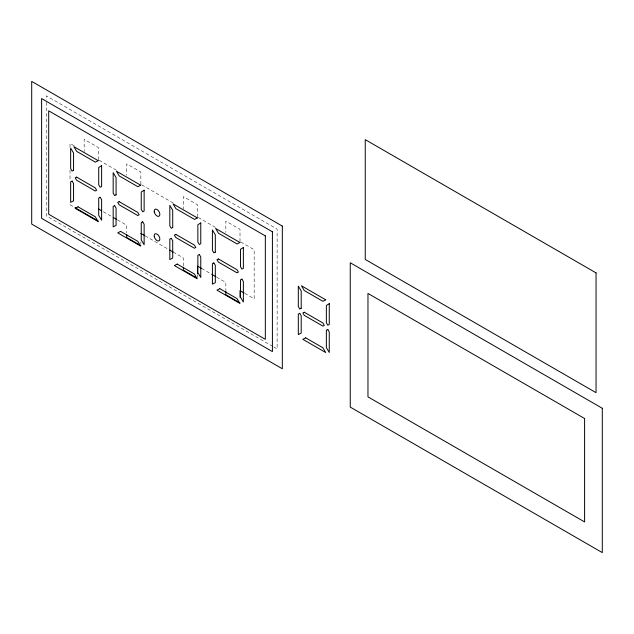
<?xml version="1.0" encoding="UTF-8"?>
<svg xmlns="http://www.w3.org/2000/svg" width="634" height="634" viewBox="0 0 634 634"><rect width="100%" height="100%" fill="white"/><g stroke="black" fill="none" stroke-linecap="round" stroke-linejoin="round"><path stroke-width="0.48" stroke-dasharray="3.17 2.38" d="M74.178 145.828L70.009 143.419L70.009 147.381M99.181 160.259L116.68 170.364M141.691 184.803L173.137 202.959M198.339 217.51L215.837 227.614M240.833 242.045L254.171 249.741L254.171 298.812L245.001 293.526M103.342 211.74L111.679 216.551M117.512 219.919L126.673 225.213L126.673 232.757M145.091 235.84L168.89 249.582M173.137 252.031L183.337 257.927L183.337 266.415M201.675 268.507L210.837 273.801M216.669 277.169L225.839 282.455L225.839 290.007M70.009 204.766L74.178 207.167M272.842 346.402L46.337 215.893L46.337 100.766M273.698 346.901L277.129 348.874L277.129 229.088L46.337 95.845L46.337 99.776M240.001 241.562L240.001 229.294L225.839 221.115L225.839 232.44M197.507 217.026L197.507 204.758L183.337 196.58L183.337 208.848M197.507 274.593L197.507 277.423M140.843 184.312L140.843 172.044L126.673 163.865L126.673 175.19M140.843 241.879L140.843 243.765M98.341 159.776L98.341 147.508L84.179 139.329L84.179 151.597M70.009 170.134L70.009 181.015"/><path stroke-width="0.95" d="M98.341 208.855L101.678 210.773M113.343 217.51L116.68 219.435M140.843 233.391L144.243 235.349M169.738 250.073L173.137 252.031M201.675 268.507L197.507 266.098L197.507 273.65M211.669 274.276L215.837 276.686M244.169 293.043L240.001 290.634L240.001 297.243M75.01 207.651L98.341 221.123M140.843 245.659L126.673 237.481L126.673 234.643M196.675 277.89L183.337 270.195L183.337 267.358M240.001 302.909L225.839 294.731L225.839 290.951M101.614 165.688L98.714 167.471L98.714 184.811L100.164 187.244L101.614 186.483L101.614 165.688M144.14 190.24L141.239 192.023L141.239 209.363L142.69 211.796L144.14 211.035L144.14 190.24M200.772 222.938L197.871 224.721L197.871 242.061L199.322 244.494L200.772 243.733L200.772 222.938M243.369 247.529L240.476 249.321L240.476 266.652L241.919 269.085L243.369 268.325L243.369 247.529M329.268 303.67L326.367 305.461L326.367 322.793L327.818 325.226L329.268 324.465L329.268 303.67M73.552 170.284L72.102 171.045L70.659 168.612L70.659 148.118L73.552 152.984L73.552 170.284M98.175 160.664L95.346 162.145L76.73 151.407L73.901 146.652L98.175 160.664M76.627 177.108L75.208 177.853L76.627 180.23L95.235 190.977L96.653 190.232L95.235 187.854L76.627 177.108M72.102 181.078L70.659 181.839L70.659 202.333L73.552 200.812L73.552 183.511L72.102 181.078M78.045 206.819L75.216 208.309L98.064 221.496L95.235 216.749L78.045 206.819M100.164 197.277L98.714 198.038L98.714 215.338L101.614 220.204L101.614 199.71L100.164 197.277M116.077 194.836L114.627 195.597L113.177 193.164L113.177 172.67L116.077 177.536L116.077 194.836M140.7 185.215L137.871 186.697L119.255 175.959L116.426 171.204L140.7 185.215M119.152 201.66L117.734 202.405L119.152 204.782L137.76 215.528L139.171 214.783L137.76 212.406L119.152 201.66M114.627 205.63L113.177 206.391L113.177 226.885L116.077 225.363L116.077 208.063L114.627 205.63M120.571 231.37L117.742 232.86L140.59 246.047L137.76 241.3L120.571 231.37M142.69 221.829L141.239 222.589L141.239 239.89L144.14 244.756L144.14 224.262L142.69 221.829M172.71 227.535L171.259 228.295L169.817 225.862L169.817 205.368L172.71 210.234L172.71 227.535M197.332 217.914L194.503 219.396L175.887 208.649L173.058 203.902L197.332 217.914M175.784 234.358L174.366 235.103L175.784 237.481L194.392 248.219L195.803 247.482L194.392 245.104L175.784 234.358M171.259 238.329L169.817 239.081L169.817 259.575L172.71 258.062L172.71 240.754L171.259 238.329M177.203 264.069L174.374 265.551L197.222 278.746L194.392 273.991L177.203 264.069M199.322 254.527L197.871 255.28L197.871 272.588L200.772 277.454L200.772 256.96L199.322 254.527M215.314 252.126L213.864 252.887L212.414 250.454L212.414 229.96L215.314 234.826L215.314 252.126M239.929 242.505L237.1 243.995L218.492 233.249L215.663 228.494L239.929 242.505M218.381 258.957L216.971 259.694L218.381 262.072L236.997 272.818L238.408 272.073L236.997 269.704L218.381 258.957M213.864 262.92L212.414 263.681L212.414 284.175L215.314 282.653L215.314 265.353L213.864 262.92M219.808 288.668L216.979 290.15L239.826 303.345L236.997 298.59L219.808 288.668M241.919 279.118L240.476 279.879L240.476 297.18L243.369 302.046L243.369 281.551L241.919 279.118M301.205 308.267L299.763 309.027L298.313 306.594L298.313 286.1L301.205 290.966L301.205 308.267M299.763 313.339L298.313 314.092L298.313 334.586L301.205 333.072L301.205 315.772L299.763 313.339M325.717 299.811L322.888 301.293L304.28 290.546L301.451 285.799L325.717 299.811M304.28 312.229L302.87 312.974L304.28 315.352L322.888 326.098L324.307 325.353L322.888 322.975L304.28 312.229M305.699 337.851L302.87 339.341L325.717 352.528L322.888 347.781L305.699 337.851M327.818 329.537L326.367 330.298L326.367 347.598L329.268 352.464L329.268 331.97L327.818 329.537M596.047 272.897L365.247 139.646L365.247 259.433L596.047 392.684L596.047 272.897M602.3 408.288L350.253 262.769L350.253 407.091L602.3 552.61L602.3 408.288M282.328 226.092L31.7 81.39L31.7 224.079L282.328 368.774L282.328 226.092M272.414 231.814L41.614 98.563L41.614 218.35L272.414 351.601L272.414 231.814M584.596 418.511L367.966 293.439L367.966 396.868L584.596 521.941L584.596 418.511M265.329 235.903L48.699 110.831L48.699 214.26L265.329 339.333L265.329 235.903M154.26 211.891A4.01 2.314 60 0 0 158.96 216.242A4.01 2.314 60 0 0 157.834 210.076A4.01 2.314 60 0 0 154.26 211.891M154.26 236.498A4.01 2.314 60 0 0 158.96 240.849A4.01 2.314 60 0 0 157.834 234.683A4.01 2.314 60 0 0 154.26 236.498"/></g></svg>
